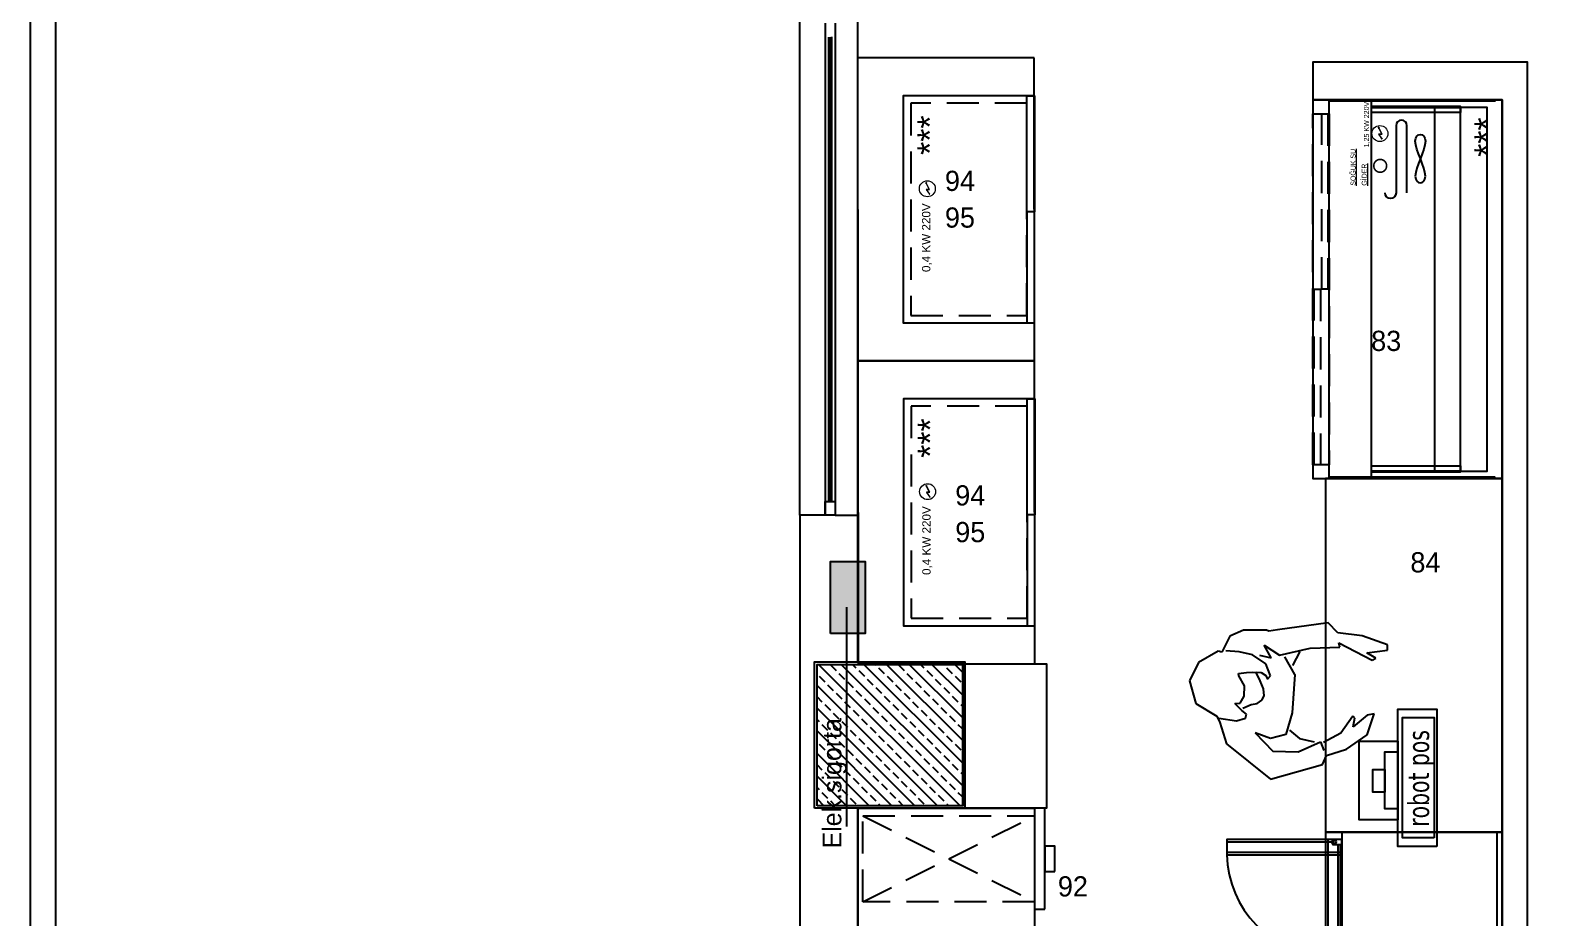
# Model space of a CAD drawing. Header units: millimetres. Extents: x 6517 to 10548, y -1828 to 1073.
# Drawn here: x 6517 to 7121, y 62 to 413 of the extents above; entities that cross this region are included whole.
import ezdxf

# ---------------------------------------------------------------- set-up
doc = ezdxf.new("R2010")
doc.units = ezdxf.units.MM
doc.set_wipeout_variables(frame=1)
doc.linetypes.add('DASHED', pattern=[19.05, 12.7, -6.35])
doc.linetypes.add('HIDDEN2', pattern=[0.1875, 0.125, -0.0625])
for name, color, linetype in [('Ar-MECH-SHAFT', 4, 'Continuous'), ('INSAN', 150, 'Continuous'), ('Kıtc-002 Çizgi', 7, 'Continuous'), ('Kıtc-008 Rakam', 1, 'Continuous'), ('Kıtc-011 Elk Tes Yazı 001', 1, 'Continuous'), ('Kıtc-014 Elk Tes İşaretler', 1, 'Continuous'), ('Kıtc-016 Su Tes Yazı 001', 5, 'Continuous'), ('Kıtc-019 Su Tes İşaretler', 5, 'Continuous'), ('Kıtc-025 Antet', 7, 'Continuous'), ('Mahal', 7, 'Continuous'), ('Ozti Cam', 4, 'Continuous')]:
    doc.layers.add(name, color=color, linetype=linetype)
doc.layers.add('TES_SU', color=150, linetype='Continuous', lineweight=25)
doc.styles.add('01_1', font='HELVL.shx', dxfattribs={"width": 0.7, "height": 1.8})
doc.styles.get("Standard").update_dxf_attribs({"font": 'stylu.ttf', "height": 10})

# ---------------------------------------------------------------- blocks, each defined once
blk = doc.blocks.new("INSANPLAN'")
blk.add_wipeout([(21.95, 21.02), (18.76, 25.62), (-4.76, 26.48), (-5.73, 27.25), (-15.47, 28.54), (-21.38, 26.92), (-25.01, 21.92), (-26.42, 22.39), (-35.53, 19.2), (-40.19, 12.35), (-39.32, 2.5), (-31.36, -3.46), (-31.18, -6.15), (-29.97, -15.22), (-14.66, -32.98), (6.72, -30.21), (8.95, -27.03), (17.2, -26.09), (26.36, -21.56), (30.74, -13.25), (27.09, -13.04), (22.47, -15.57), (22.95, -13.59), (21.63, -12.17), (15.45, -17.89), (8.43, -20.34), (8.43, -18.87), (5.78, -19.85), (-0.06, -17.53), (-3.83, -13.07), (-0.93, -8.16), (2.92, 7.27), (2.13, 9.72), (6.54, 15.59), (9.72, 15.71), (21.77, 13.51), (21.92, 14.74), (32.98, 6.5), (35.91, 7.93), (35.98, 9.76), (40.6, 9.56), (41.28, 13.02), (30.89, 17.79), (31.55, 18.22)])
at = {"linetype": 'ByBlock'}
for p, q in [((-20.73, 26.79), (-24.94, 21.18)), ((-14.99, 28.15), (-20.73, 26.79)), ((-6.04, 26.6), (-14.99, 28.15)), ((-5.21, 26.03), (-6.04, 26.6)), ((-1.7, 25.92), (-5.21, 26.03)), ((18.46, 25.14), (-1.7, 25.92)), ((21.61, 20.57), (18.46, 25.14)), ((-34.86, 18.78), (-39.68, 12.24)), ((-26.38, 21.86), (-34.86, 18.78)), ((-24.94, 21.18), (-26.38, 21.86)), ((-18.2, 20.07), (-23.37, 21.45)), ((-13.22, 17.92), (-18.2, 20.07)), ((-8.04, 20.91), (-2.78, 15.97)), ((-6.13, 15.49), (-8.04, 20.91)), ((30.89, 17.79), (21.61, 20.57)), ((-39.68, 12.24), (-38.73, 2.99)), ((-8.66, 13.55), (-13.22, 17.92)), ((-10.5, 17.38), (-6.13, 15.49)), ((-7.67, 8.55), (-8.66, 13.55)), ((-2.78, 15.97), (9.65, 16.59)), ((1.88, 7.4), (-0.75, 14.91)), ((1.78, 10.93), (5.59, 16.01)), ((9.65, 16.59), (21.29, 14.83)), ((21.26, 16.65), (33.03, 7.61)), ((21.29, 14.83), (21.26, 16.65)), ((40.07, 12.49), (30.89, 17.79)), ((39.69, 10.38), (40.07, 12.49)), ((-20.05, 11.73), (-16.75, 11.52)), ((-20, 10.68), (-20.05, 11.73)), ((-18.56, 6.5), (-20, 10.68)), ((-19.39, 2.4), (-18.56, 6.5)), ((-16.75, 11.52), (-14.34, 11.24)), ((-14.34, 11.24), (-11.11, 10.52)), ((-12.01, 7.3), (-13.14, 11.1)), ((-11.35, 3.91), (-12.01, 7.3)), ((-11.11, 10.52), (-9.55, 8.94)), ((-9.55, 8.94), (-9.02, 7.48)), ((-9.02, 7.48), (-7.67, 8.55)), ((1.88, 7.4), (-1.88, -7.4)), ((31.43, 10.8), (39.69, 10.38)), ((34.56, 8.06), (31.43, 10.8)), ((33.03, 7.61), (34.56, 8.06)), ((-38.73, 2.99), (-31.36, -3.46)), ((-23.48, 0.26), (-21.41, 0.02)), ((-21.24, -2.97), (-23.48, 0.26)), ((-21.41, 0.02), (-19.39, 2.4)), ((-12.72, -0.3), (-11.5, 1.13)), ((-11.5, 1.13), (-11.35, 3.91)), ((-31.36, -3.46), (-30.65, -6.08)), ((-30.82, -4.3), (-24.11, -6.65)), ((-19.69, -4.72), (-21.24, -2.97)), ((-20.79, -2.15), (-17.21, -1.34)), ((-20.39, -6.21), (-19.69, -4.72)), ((-17.21, -1.34), (-14.75, -1.28)), ((-14.75, -1.28), (-12.72, -0.3)), ((-30.65, -6.08), (-29.64, -14.97)), ((-24.11, -6.65), (-20.39, -6.21)), ((-1.88, -7.4), (-5.85, -15.36)), ((-29.64, -14.97), (-14.86, -31.78)), ((-17.71, -12.66), (-12.08, -20.94)), ((-12, -15.87), (-17.71, -12.66)), ((-5.85, -15.36), (-12, -15.87)), ((-4.08, -13.92), (-0.72, -17.96)), ((-0.72, -17.96), (4.67, -20.23)), ((21.63, -12.94), (15.75, -18.67)), ((27.3, -13.51), (20.92, -17.16)), ((20.92, -17.16), (22.21, -13.77)), ((22.21, -13.77), (21.63, -12.94)), ((25.88, -21.2), (30.1, -13.49)), ((30.1, -13.49), (27.3, -13.51)), ((-12.08, -20.94), (-2.18, -23.1)), ((-2.18, -23.1), (7.24, -20.65)), ((7.24, -20.65), (7.83, -24.27)), ((15.75, -18.67), (8.31, -21.17)), ((16.84, -25.39), (25.88, -21.2)), ((-14.86, -31.78), (6.43, -29.67)), ((6.43, -29.67), (8.6, -26.39)), ((8.6, -26.39), (16.84, -25.39))]:
    blk.add_line(p, q, dxfattribs=at)
blk = doc.blocks.new('A$C4E3860C5')
at = {"layer": 'Kıtc-014 Elk Tes İşaretler', "linetype": 'Continuous', "lineweight": 0}
for p, q in [((2.9, 3.66), (0.96, 2.3)), ((0.96, 2.3), (1, 2.21)), ((1, 2.21), (2.81, 3.48)), ((2.81, 3.48), (2.9, 2.31)), ((3, 2.49), (2.9, 3.66)), ((2.9, 2.31), (5.24, 3.52)), ((5.18, 3.62), (3, 2.49)), ((5.66, 3.81), (5.09, 3.77)), ((5.09, 3.77), (5.17, 3.64)), ((5.17, 3.64), (5.34, 3.36)), ((5.24, 3.52), (5.19, 3.62)), ((5.34, 3.36), (5.66, 3.81))]:
    blk.add_line(p, q, dxfattribs=at)
blk.add_circle((3.16, 3.16), 3.16, dxfattribs=at)
blk = doc.blocks.new('A$C4C105235')
at = {"layer": 'Kıtc-002 Çizgi'}
for points in [[(2, 3), (2, 6.5), (0, 6.5), (0, 3)], [(0, 6), (0, 0), (46.2, 0), (46.2, 6), (2, 6)], [(0, 5), (0, 1), (46.2, 1), (46.2, 5), (2, 5)]]:
    blk.add_lwpolyline(points, dxfattribs=at)
blk.add_circle((0.93, 3.71), 0.596, dxfattribs=at)
blk.add_arc((1, 3.75), 1.25, 216.8699, 323.1301, dxfattribs=at)
blk = doc.blocks.new('A$C1FF566C6')
at = {"layer": 'Kıtc-002 Çizgi', "color": 254}
for points in [[(6, 45.5), (0, 45.5), (0, 0), (6, 0), (6, 45.5)], [(1, 41.5), (1, 0), (5, 0), (5, 45.5)]]:
    blk.add_lwpolyline(points, dxfattribs=at)
blk = doc.blocks.new('A$C04CB272A')
at = {"layer": 'Kıtc-002 Çizgi'}
for p, q in [((209.98, 107), (32.48, 107)), ((32.48, 45.5), (209.98, 45.5)), ((177.55, 39), (177.55, 45.5))]:
    blk.add_line(p, q, dxfattribs=at)
blk.add_lwpolyline([(209.98, 39), (209.98, 109), (32.48, 109), (32.48, 39)], close=True, dxfattribs=at)
at = {"layer": 'Kıtc-002 Çizgi', "linetype": 'DASHED'}
for points in [[(200.15, 62.19), (183.48, 62.19, -1), (183.48, 66.53)], [(183.48, 57.84), (200.15, 57.84, 1), (200.15, 62.19)]]:
    blk.add_lwpolyline(points, format="xyb", dxfattribs=at)
at = {"layer": 'Kıtc-002 Çizgi', "linetype": 'DASHED', "ltscale": 0.1}
blk.add_lwpolyline([(195.71, 50.53), (194.95, 50.7), (194.06, 51.16), (193.09, 51.8), (192.07, 52.53), (191.05, 53.27), (190.08, 53.91), (189.19, 54.36), (188.43, 54.53), (187.83, 54.36), (187.41, 53.91), (187.15, 53.27), (187.07, 52.53), (187.15, 51.8), (187.41, 51.16), (187.83, 50.7), (188.43, 50.53), (189.19, 50.7), (190.08, 51.16), (191.05, 51.8), (192.07, 52.53), (193.09, 53.27), (194.06, 53.91), (194.95, 54.36), (195.71, 54.53), (196.31, 54.36), (196.73, 53.91), (196.99, 53.27), (197.07, 52.53), (196.99, 51.8), (196.73, 51.16), (196.31, 50.7)], close=True, dxfattribs=at)
at = {"layer": 'Kıtc-002 Çizgi'}
blk.add_lwpolyline([(207.98, 42), (207.98, 45.5), (209.98, 45.5), (209.98, 42)], dxfattribs=at)
blk.add_circle((209.05, 42.72), 0.596, dxfattribs=at)
at = {"layer": 'Kıtc-002 Çizgi', "color": 254}
for centre, start, end in [((40.86, 40.86), 270.86914, 357.39476), ((87.66, 40.86), 270.86914, 357.39476), ((169.97, 40.86), 182.60524, 269.13086)]:
    blk.add_arc(centre, 40.86, start, end, dxfattribs=at)
at = {"layer": 'Kıtc-002 Çizgi'}
blk.add_arc((208.98, 42.75), 1.25, 216.8699, 323.1301, dxfattribs=at)
for name, p in [('A$C4E3860C5', (200.81, 66)), ('A$C4C105235', (35.48, 39)), ('A$C1FF566C6', (35.48, 0)), ('A$C4C105235', (82.28, 39)), ('A$C1FF566C6', (82.28, 0))]:
    blk.add_blockref(name, p, dxfattribs=at)
at = {"layer": 'Kıtc-002 Çizgi', "xscale": -1}
for name, p in [('A$C4C105235', (175.35, 39)), ('A$C1FF566C6', (175.35, 0))]:
    blk.add_blockref(name, p, dxfattribs=at)
at = {"layer": 'Kıtc-011 Elk Tes Yazı 001', "insert": (170.34, 71.28), "char_height": 3.3081, "attachment_point": 1}
blk.add_mtext_dynamic_manual_height_columns('{\\f@Arial Unicode MS|b0|i0|c162|p34;0,35 KW 220V }', width=30.2799, gutter_width=50, heights=[0], dxfattribs=at)
blk = doc.blocks.new('A$C36D5494F')
at = {"layer": 'Kıtc-002 Çizgi', "color": 254, "linetype": 'DASHED'}
for p, q in [((0, 3), (68, 37)), ((0, 37), (68, 3))]:
    blk.add_line(p, q, dxfattribs=at)
blk.add_lwpolyline([(68, 37), (68, 3), (0, 3), (0, 37)], close=True, dxfattribs=at)
at = {"layer": 'Kıtc-002 Çizgi'}
for points in [[(72, 0), (72, 40), (68, 40), (68, 0)], [(76, 15), (76, 25), (72, 25), (72, 15)]]:
    blk.add_lwpolyline(points, close=True, dxfattribs=at)
at = {"layer": 'Kıtc-002 Çizgi', "linetype": 'HIDDEN2'}
for points in [[(72, 0), (72, 40), (68, 40), (68, 0)], [(76, 15), (76, 25), (72, 25), (72, 15)]]:
    blk.add_lwpolyline(points, close=True, dxfattribs=at)
blk = doc.blocks.new('A$C3AF727DF')
at = {"layer": 'Kıtc-002 Çizgi'}
blk.add_lwpolyline([(0, 0), (90, 0), (90, 52), (0, 52), (0, 0)], dxfattribs=at)
at = {"layer": 'Kıtc-002 Çizgi', "color": 4, "linetype": 'DASHED'}
blk.add_lwpolyline([(3, 3), (87, 3), (87, 49), (3, 49)], close=True, dxfattribs=at)
at = {"layer": 'Kıtc-002 Çizgi'}
for points in [[(44, 3), (0, 3), (0, 0), (44, 0)], [(44, 3), (90, 3), (90, 0), (44, 0)]]:
    blk.add_lwpolyline(points, close=True, dxfattribs=at)
blk.add_blockref('A$C4E3860C5', (50.01, 39.27), dxfattribs=at)
blk.add_text('***', height=10, dxfattribs=at).set_placement((66.58, 36.43))
at = {"layer": 'Kıtc-011 Elk Tes Yazı 001', "insert": (20.17, 44.55), "char_height": 3.3081, "attachment_point": 1}
blk.add_mtext_dynamic_manual_height_columns('{\\f@Arial Unicode MS|b0|i0|c162|p34;0,4 KW 220V }', width=27.5245, gutter_width=50, heights=[0], dxfattribs=at)
blk = doc.blocks.new('A$C29431E44')
at = {"layer": 'Kıtc-014 Elk Tes İşaretler', "linetype": 'Continuous', "lineweight": 0}
for p, q in [((2.9, 3.66), (0.96, 2.3)), ((0.96, 2.3), (1, 2.21)), ((1, 2.21), (2.81, 3.48)), ((2.81, 3.48), (2.9, 2.31)), ((3, 2.49), (2.9, 3.66)), ((2.9, 2.31), (5.24, 3.52)), ((5.18, 3.62), (3, 2.49)), ((5.66, 3.81), (5.09, 3.77)), ((5.09, 3.77), (5.17, 3.64)), ((5.17, 3.64), (5.34, 3.36)), ((5.24, 3.52), (5.19, 3.62)), ((5.34, 3.36), (5.66, 3.81))]:
    blk.add_line(p, q, dxfattribs=at)
blk.add_circle((3.16, 3.16), 3.16, dxfattribs=at)
blk = doc.blocks.new('v-sg')
at = {"layer": 'TES_SU', "linetype": 'Continuous', "const_width": 1.2}
blk.add_lwpolyline([(-5, 0, 1), (5, 0, 1)], format="xyb", close=True, dxfattribs=at)
blk = doc.blocks.new('A$C05D722A0')
at = {"color": 30}
for p, q in [((23.1, 150), (23.1, 0)), ((40.59, 133.7), (40.76, 134.84)), ((40.76, 132.24), (40.59, 133.7)), ((40.76, 134.84), (41.21, 135.66)), ((41.21, 135.66), (41.85, 136.15)), ((41.85, 136.15), (42.59, 136.32)), ((42.59, 136.32), (43.32, 136.15)), ((43.32, 136.15), (43.97, 135.66)), ((43.97, 135.66), (44.42, 134.84)), ((44.42, 134.84), (44.59, 133.7)), ((44.59, 133.7), (44.42, 132.24)), ((41.21, 130.54), (40.76, 132.24)), ((41.85, 128.68), (41.21, 130.54)), ((42.59, 126.73), (41.85, 128.68)), ((43.32, 128.68), (42.59, 126.73)), ((43.97, 130.54), (43.32, 128.68)), ((44.42, 132.24), (43.97, 130.54)), ((40.76, 121.21), (40.59, 119.76)), ((41.21, 122.92), (40.76, 121.21)), ((41.85, 124.78), (41.21, 122.92)), ((42.59, 126.73), (41.85, 124.78)), ((43.32, 124.78), (42.59, 126.73)), ((43.97, 122.92), (43.32, 124.78)), ((44.42, 121.21), (43.97, 122.92)), ((44.59, 119.76), (44.42, 121.21)), ((40.59, 119.76), (40.76, 118.61)), ((40.76, 118.61), (41.21, 117.8)), ((41.21, 117.8), (41.85, 117.31)), ((41.85, 117.31), (42.59, 117.14)), ((42.59, 117.14), (43.32, 117.31)), ((43.32, 117.31), (43.97, 117.8)), ((43.97, 117.8), (44.42, 118.61)), ((44.42, 118.61), (44.59, 119.76))]:
    blk.add_line(p, q, dxfattribs=at)
blk.add_lwpolyline([(75, 0), (75, 150), (0, 150), (0, 0)], close=True, dxfattribs=at)
for points in [[(6.5, 0), (6.5, 150)], [(23.1, 147.01), (58.5, 147.01), (58.5, 145.01), (23.1, 145.01)], [(23.1, 3), (69, 3), (69, 147), (23.1, 147)], [(23.1, 4.99), (58.5, 4.99), (58.5, 2.99), (23.1, 2.99)]]:
    blk.add_lwpolyline(points, dxfattribs=at)
at = {"color": 30, "linetype": 'DASHED'}
for points in [[(0, 5.5), (0, 144.5), (6.5, 144.5), (6.5, 5.5)], [(3.5, 75), (3.5, 144.5), (6, 144.5), (6, 75)], [(0.5, 5.5), (0.5, 75), (3, 75), (3, 5.5)]]:
    blk.add_lwpolyline(points, close=True, dxfattribs=at)
at = {"color": 30}
for points in [[(32.94, 139.81), (32.94, 113.14, -1), (28.59, 113.14)], [(37.28, 113.14), (37.28, 139.81, 1), (32.94, 139.81)]]:
    blk.add_lwpolyline(points, format="xyb", dxfattribs=at)
at = {"layer": 'Ozti Cam', "color": 30}
blk.add_line((48.3, 2.5), (48.3, 147.5), dxfattribs=at)
for points in [[(72.07, 150), (72.07, 149.5), (6.5, 149.5), (6.5, 150)], [(72.07, 0), (72.07, 0.5), (6.5, 0.5), (6.5, 0)]]:
    blk.add_lwpolyline(points, close=True, dxfattribs=at)
blk.add_lwpolyline([(23.1, 147.5), (58.3, 147.5), (58.3, 2.5), (23.1, 2.5)], dxfattribs=at)
at = {"layer": 'Kıtc-014 Elk Tes İşaretler', "color": 30, "rotation": 89.99999999999999}
blk.add_blockref('A$C29431E44', (29.73, 133.5), dxfattribs=at)
at = {"layer": 'Kıtc-019 Su Tes İşaretler', "color": 30, "linetype": 'Continuous', "xscale": 0.5098698804018752, "yscale": 0.5098698804018752, "zscale": 0.5098698804018752, "rotation": 89.99999999999999}
blk.add_blockref('v-sg', (26.67, 123.88), dxfattribs=at)
at = {"layer": 'Kıtc-002 Çizgi', "color": 30}
blk.add_text('***', height=10, rotation=90, dxfattribs=at).set_placement((74.02, 127.44))
at = {"layer": 'Kıtc-011 Elk Tes Yazı 001', "color": 30, "lineweight": 15, "insert": (20.25, 131.23), "char_height": 2, "attachment_point": 1, "rotation": 90}
blk.add_mtext_dynamic_manual_height_columns('{\\f@Arial Unicode MS|b0|i0|c162|p34;1,25 KW 220V }', width=40.7179, gutter_width=50, heights=[0], dxfattribs=at)
at = {"layer": 'Kıtc-016 Su Tes Yazı 001', "color": 30, "lineweight": 5, "char_height": 2, "attachment_point": 1, "rotation": 90}
for s, insert in [('{\\L\\C5;SOĞUK SU}', (14.94, 116.01)), ('{\\L\\C5;GİDER}', (19.35, 116.01))]:
    blk.add_mtext_dynamic_manual_height_columns(s, width=14.9424, gutter_width=50, heights=[0], dxfattribs=dict(at, insert=insert))

msp = doc.modelspace()

# ---------------------------------------------------------------- hatches: boundary and pattern name
h = msp.add_hatch(color=1)
h.dxf.hatch_style = 1
h.paths.add_polyline_path([(6833.76, 174.22), (6847.4, 174.22), (6847.4, 202.83), (6833.76, 202.83)])
h = msp.add_hatch()
h.set_pattern_fill('ANSI33', color=256, angle=90)
h.set_pattern_definition([(135, (13391.658, 9027.487), (-4.490128, -4.490128), []), (135, (13391.658, 9031.977), (-4.490128, -4.490128), [3.175, -1.5875])])
h.paths.add_polyline_path([(6828.43, 106.06), (6885.94, 106.06), (6885.94, 162.06), (6828.43, 162.06)])

# ---------------------------------------------------------------- linework, layer by layer
at = {"color": 0}
for p, q in [((6821.56, 221.11), (6821.56, 778.31)), ((6844.56, 221.06), (6844.56, 778.31)), ((6831.56, 221.11), (6821.56, 221.11)), ((6821.56, 221.11), (6821.56, 46.66)), ((6844.56, 221.06), (6835.56, 221.06)), ((6844.56, 163.06), (6844.56, 221.06)), ((6844.56, 105.06), (6844.56, 47.06))]:
    msp.add_line(p, q, dxfattribs=at)
for p, q in [((6831.56, 416.05), (6831.56, 221.06)), ((6835.56, 416.05), (6835.56, 221.06)), ((6840.05, 184.69), (6840.05, 97.85))]:
    msp.add_line(p, q)
at = {"color": 4}
for p, q in [((6832.95, 410.56), (6832.95, 226.59)), ((6833.56, 410.56), (6833.56, 226.59)), ((6834.12, 410.58), (6834.12, 226.59)), ((6832.95, 221.11), (6832.95, 221.06)), ((6833.56, 221.11), (6833.56, 221.06)), ((6834.12, 221.11), (6834.12, 221.06))]:
    msp.add_line(p, q, dxfattribs=at)
for points in [[(6831.56, 221.11), (6831.56, 226.59), (6835.56, 226.59), (6835.56, 221.11)], [(6833.76, 174.22), (6833.76, 202.83), (6847.4, 202.83), (6847.4, 174.22)], [(6827.43, 105.06), (6827.43, 163.06), (6886.94, 163.06), (6886.94, 105.06)], [(6828.43, 106.06), (6828.43, 162.06), (6885.94, 162.06), (6885.94, 106.06)], [(6828.43, 106.06), (6828.43, 162.06), (6885.94, 162.06), (6885.94, 106.06)]]:
    msp.add_lwpolyline(points, close=True)
at = {"color": 1, "linetype": 'ByBlock'}
msp.add_lwpolyline([(6886.94, 162.31), (6919.32, 162.31), (6919.32, 105.05), (6886.94, 105.05)], close=True, dxfattribs=at)
for points in [[(6829.95, 105.06), (6837.38, 105.06)], [(6884.42, 105.06), (6847.28, 105.06)]]:
    msp.add_lwpolyline(points)
at = {"layer": 'Kıtc-002 Çizgi'}
for points in [[(6914.44, 402.29), (6844.44, 402.29), (6844.56, 282.3), (6914.56, 282.3)], [(6914.56, 282.3), (6844.56, 282.3), (6844.68, 162.31), (6914.68, 162.31)], [(6844.56, -81.85), (6844.56, 105.06), (6914.56, 105.06), (6914.56, -81.85)]]:
    msp.add_lwpolyline(points, close=True, dxfattribs=at)
at = {"layer": 'Kıtc-002 Çizgi', "color": 3}
for points in [[(7099.73, 400.65), (7024.73, 400.65), (7024.73, 385.65), (7099.73, 385.65)], [(7099.73, 385.65), (7099.73, -81.85), (7109.73, -81.85), (7109.73, 400.65), (7099.73, 400.65)]]:
    msp.add_lwpolyline(points, dxfattribs=at)

# ---------------------------------------------------------------- block references
at = {"layer": 'INSAN', "rotation": 10.14291285255112}
msp.add_blockref("INSANPLAN'", (7017.04, 150.47), dxfattribs=at)
at = {"layer": 'Kıtc-002 Çizgi'}
for name, p, rotation in [('A$C3AF727DF', (6914.5, 297.29), 90), ('A$C3AF727DF', (6914.62, 177.3), 90), ('A$C04CB272A', (6990.73, 128.13), 270)]:
    msp.add_blockref(name, p, dxfattribs=dict(at, rotation=rotation))
for name, p in [('A$C05D722A0', (7024.73, 235.65)), ('A$C36D5494F', (6846.56, 65.05))]:
    msp.add_blockref(name, p, dxfattribs=at)

# ---------------------------------------------------------------- texts
at = {"layer": 'Kıtc-008 Rakam', "color": 1}
for s, p in [('94', (6879.03, 349.58)), ('95', (6879.03, 335.05)), ('83', (7047.83, 286.2)), ('94', (6883.11, 225)), ('95', (6883.11, 210.46)), ('84', (7063.36, 198.49)), ('92', (6923.76, 70.12))]:
    msp.add_text(s, height=8, dxfattribs=at).set_placement(p)
at = {"layer": 'Mahal', "linetype": 'Continuous', "lineweight": -3}
msp.add_text('Elek.sigorta', height=7.3941, rotation=90, dxfattribs=at).set_placement((6838.03, 89.13))

# ---------------------------------------------------------------- next in the draw order: linework, layer by layer
at = {"color": 144}
for points in [[(7073.88, 89.97), (7058.37, 89.97), (7058.37, 144.36), (7073.88, 144.36)], [(7072.84, 93.33), (7060.18, 93.33), (7060.18, 141), (7072.84, 141)], [(7058.37, 100.51), (7043.09, 100.51), (7043.09, 131.65), (7058.37, 131.65)], [(7058.37, 104.78), (7053.24, 104.78), (7053.24, 127.38), (7058.37, 127.38)], [(7053.24, 111.37), (7048.44, 111.37), (7048.44, 120.44), (7053.24, 120.44)]]:
    msp.add_lwpolyline(points, close=True, dxfattribs=at)
at = {"layer": 'Kıtc-002 Çizgi'}
msp.add_lwpolyline([(7029.73, 235.65), (7029.73, 95.65), (7099.73, 95.65), (7099.73, 235.65)], close=True, dxfattribs=at)
at = {"layer": 'Kıtc-025 Antet'}
for points in [[(10547.86, 1072.77), (10547.86, -1827.74), (6516.92, -1827.74), (6516.92, 1072.77)], [(10537.86, 1062.77), (10537.86, -1817.74), (6526.92, -1817.74), (6526.92, 1062.77)]]:
    msp.add_lwpolyline(points, close=True, dxfattribs=at)

# ---------------------------------------------------------------- next in the draw order: texts
at = {"layer": 'Ar-MECH-SHAFT', "ltscale": 0.1, "insert": (7073.16, 136.02), "char_height": 8.4001, "width": 48.539, "attachment_point": 9, "rotation": 90, "style": '01_1'}
msp.add_mtext('{\\fVerdana|b0|i0|c162|p34;\\C224;robot pos}', dxfattribs=at)

doc.saveas('drawing.dxf')
